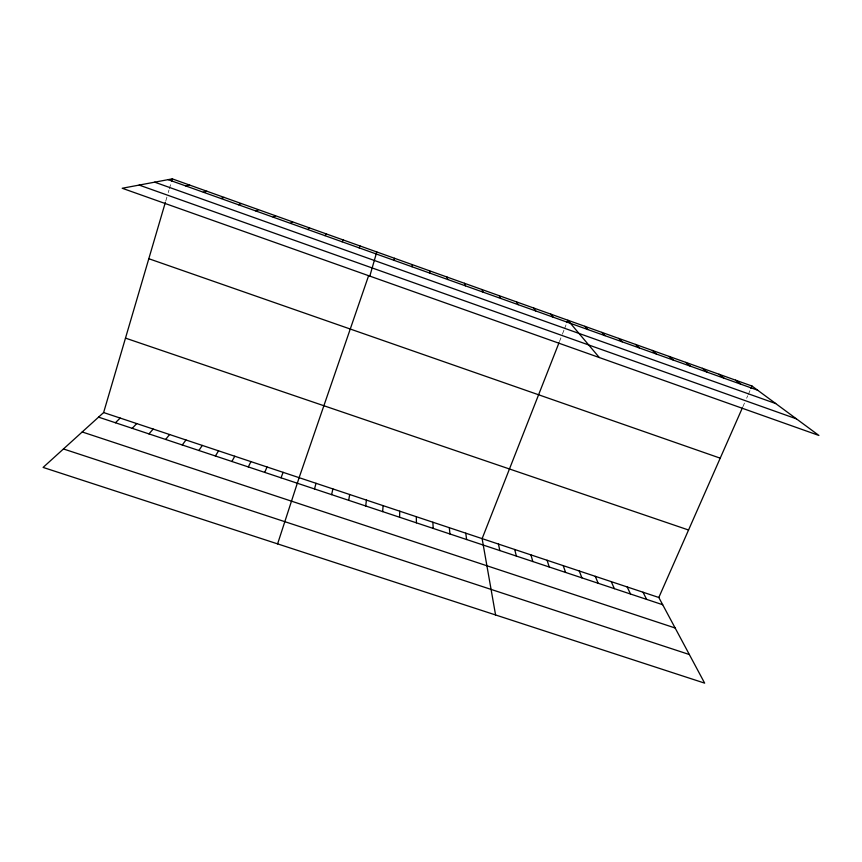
<?xml version="1.0" encoding="UTF-8"?>
<svg xmlns="http://www.w3.org/2000/svg" width="862" height="862" viewBox="0 0 862 862"><rect width="100%" height="100%" fill="white"/><g stroke="black" fill="none" stroke-linecap="round" stroke-linejoin="round"><path stroke-width="0.65" stroke-dasharray="4.31 3.23" d="M165.698 201.245L167.153 196.299M168.241 192.571L168.974 190.071M169.34 188.832L171.172 182.604M559.46 341.6L560.936 337.839M562.38 334.176L564.201 329.532M564.653 328.368L566.022 324.877M742.893 406.713L744.488 403.082M746.632 398.222L747.699 395.787M748.238 394.57L750.921 388.482"/><path stroke-width="1.29" d="M399.569 517.232L399.742 511.188M382.663 511.619L383.105 505.649M365.703 505.972L366.425 500.089M394.171 260.378L394.451 258.266M348.69 500.316L349.681 494.508M331.622 494.637L332.883 488.916M314.501 488.948L316.031 483.302M369.809 276.109L376.78 251.952L375.961 254.355M103.623 412.553L658.816 597.485L704.653 683.135L43.1 467.419L103.623 412.553L165.332 202.484M171.538 181.354L172.271 178.865L751.998 386.036L818.9 435.45L122.21 188.261L172.271 178.865M277.596 543.89L299.125 477.667L368.527 275.937M281.034 477.817L283.113 472.333M558.975 342.85L482.127 538.631L495.575 614.962M566.937 322.56L567.853 320.233L599.327 357.547M264.709 472.387L267.048 466.988M658.816 597.485L742.354 407.92M750.921 388.482L751.998 386.036M359.174 247.879L360.047 245.961M248.321 466.945L250.928 461.612M231.889 461.482L234.766 456.235M215.414 455.998L218.549 450.826M342.095 241.78L343.248 239.959M198.874 450.503L202.279 445.417M182.281 444.986L185.966 439.976M165.644 439.448L169.599 434.523M324.952 235.66L326.396 233.947M148.954 433.898L153.177 429.06M132.209 428.339L136.713 423.576M115.411 422.746L120.195 418.07M307.756 229.518L309.501 227.902M290.505 223.355L292.541 221.846M273.2 217.17L275.528 215.759M255.831 210.964L258.46 209.66M238.408 204.747L241.338 203.54M220.92 198.497L224.152 197.398M203.378 192.237L206.912 191.245M185.783 185.944L189.618 185.061M63.454 448.962L689.341 654.527M82.202 431.97L675.151 627.999M98.559 417.143L662.695 604.725M125.486 338.119L688.555 530.011M148.814 258.719L720.212 458.164M139.17 185.082L796.413 418.846M168.122 179.641L757.601 390.184M154.675 182.162L775.692 403.545M735.534 380.153L740.878 384.204M719.016 374.248L724.102 378.213M702.444 368.333L707.26 372.201M685.807 362.385L690.365 366.167M669.127 356.426L673.405 360.111M652.394 350.446L656.402 354.034M635.596 344.444L639.335 347.936M618.744 338.421L622.202 341.826M601.838 332.376L605.027 335.684M584.867 326.31L587.776 329.532M550.775 314.124L553.124 317.151M533.632 308.003L535.701 310.923M516.446 301.862L518.224 304.685M499.195 295.698L500.682 298.424M643.009 592.216L646.64 599.392M627.148 586.936L630.542 594.037M481.88 289.513L483.086 292.132M611.233 581.634L614.38 588.66M595.276 576.322L598.174 583.272M579.264 570.989L581.915 577.863M464.51 283.296L465.426 285.828M563.198 565.634L565.601 572.443M547.09 560.268L549.245 567.002M530.927 554.88L532.824 561.539M447.087 277.068L447.701 279.493M514.711 549.482L516.36 556.065M498.441 544.062L499.831 550.57M465.749 533.179L466.633 539.537M429.599 270.819L429.922 273.146M449.328 527.706L449.942 533.987M432.853 522.221L433.209 528.417M416.324 516.715L416.411 522.835M412.058 264.559L412.079 266.767"/></g></svg>
